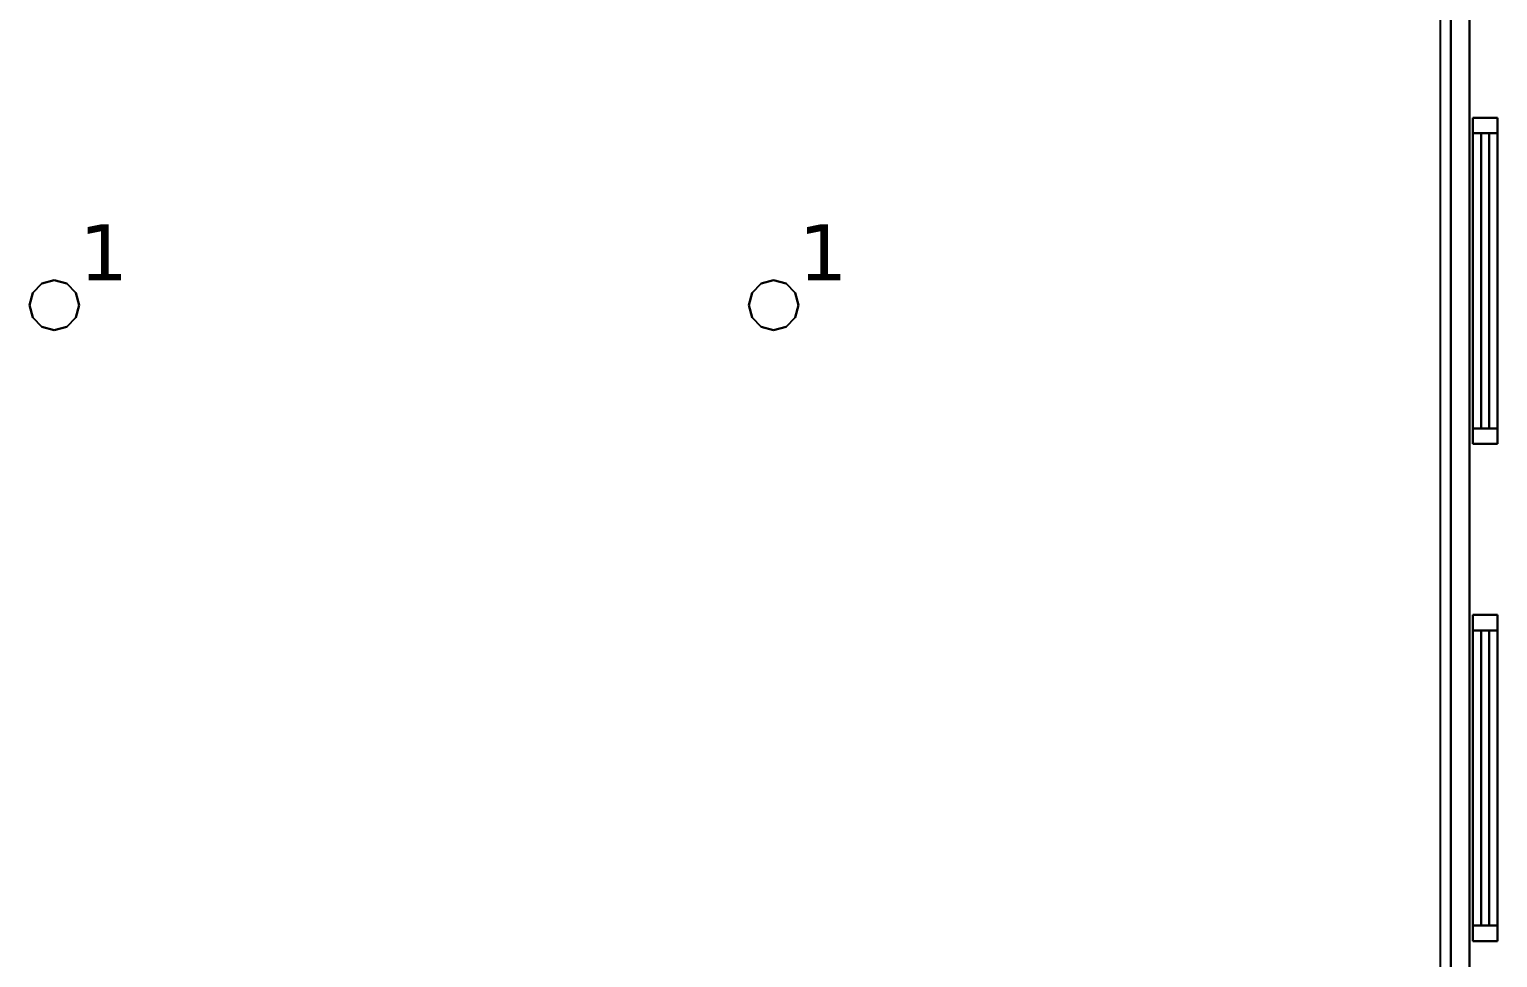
# Model space of a CAD drawing. Header units: inches. Extents: x -0.1 to 35.4, y -0.1 to 18.
# Drawn here: x 4.242 to 8.963, y 2.169 to 5.156 of the extents above; entities that cross this region are included whole.
import ezdxf

# ---------------------------------------------------------------- set-up
doc = ezdxf.new("R2010")
doc.units = ezdxf.units.IN
doc.header["$MEASUREMENT"] = 0
for name, color, linetype, true_color in [('DLX_APERT', 252, 'Continuous', 0x969696), ('DLX_CALC', 3, 'Continuous', 0x00ff00), ('DLX_CONT', 252, 'Continuous', 0x969696), ('DLX_GIRD', 252, 'Continuous', 0x969696), ('DLX_LUM', 40, 'Continuous', 0xffd400), ('DLX_LUMKEY_IDX', 252, 'Continuous', 0x969696)]:
    doc.layers.add(name, color=color, linetype=linetype, true_color=true_color)
doc.styles.add('TableTextStyle', font='')
doc.styles.get('TableTextStyle').set_extended_font_data('VERDANA.TTF')

msp = doc.modelspace()

# ---------------------------------------------------------------- linework, layer by layer
at = {"layer": 'DLX_APERT'}
for points in [[(8.963, 4.8718, 0), (8.883, 4.8718, 0)], [(8.883, 4.8718, 0), (8.883, 3.8222, 0)], [(8.963, 4.8718, 0), (8.883, 4.8718, 0)], [(8.883, 4.8718, 0), (8.883, 4.8718, 0)], [(8.883, 4.8718, 0), (8.963, 4.8718, 0)], [(8.883, 3.8222, 0), (8.883, 4.8718, 0)], [(8.883, 4.8718, 0), (8.963, 4.8718, 0)], [(8.883, 3.8222, 0), (8.883, 4.8718, 0)], [(8.883, 4.8718, 0), (8.883, 4.8718, 0)], [(8.883, 4.8718, 0), (8.883, 3.8222, 0)], [(8.963, 3.8222, 0), (8.963, 4.8718, 0)], [(8.963, 4.8718, 0), (8.963, 4.8718, 0)], [(8.963, 4.8718, 0), (8.963, 3.8222, 0)], [(8.963, 3.8222, 0), (8.963, 4.8718, 0)], [(8.963, 4.8718, 0), (8.963, 4.8718, 0)], [(8.963, 4.8718, 0), (8.963, 3.8222, 0)], [(8.883, 3.8722, 0), (8.883, 4.8218, 0)], [(8.883, 4.8218, 0), (8.883, 4.8218, 0)], [(8.883, 4.8218, 0), (8.883, 3.8722, 0)], [(8.883, 3.8722, 0), (8.883, 4.8218, 0)], [(8.883, 4.8218, 0), (8.9105, 4.8218, 0)], [(8.9105, 4.8218, 0), (8.883, 4.8218, 0)], [(8.883, 4.8218, 0), (8.883, 4.8218, 0)], [(8.883, 4.8218, 0), (8.9105, 4.8218, 0)], [(8.9105, 4.8218, 0), (8.883, 4.8218, 0)], [(8.883, 4.8218, 0), (8.883, 3.8722, 0)], [(8.9105, 4.8218, 0), (8.9105, 3.8722, 0)], [(8.9105, 3.8722, 0), (8.9105, 4.8218, 0)], [(8.9105, 4.8218, 0), (8.9355, 4.8218, 0)], [(8.9105, 4.8218, 0), (8.9105, 4.8218, 0)], [(8.9105, 4.8218, 0), (8.9105, 4.8218, 0)], [(8.9105, 4.8218, 0), (8.9355, 4.8218, 0)], [(8.9355, 4.8218, 0), (8.9105, 4.8218, 0)], [(8.9105, 3.8722, 0), (8.9105, 4.8218, 0)], [(8.9105, 4.8218, 0), (8.9105, 3.8722, 0)], [(8.9355, 4.8218, 0), (8.9105, 4.8218, 0)], [(8.9355, 4.8218, 0), (8.9105, 4.8218, 0)], [(8.9105, 4.8218, 0), (8.9105, 3.8722, 0)], [(8.9105, 3.8722, 0), (8.9105, 4.8218, 0)], [(8.9105, 4.8218, 0), (8.9105, 4.8218, 0)], [(8.9105, 4.8218, 0), (8.9105, 3.8722, 0)], [(8.9355, 4.8218, 0), (8.9105, 4.8218, 0)], [(8.9105, 4.8218, 0), (8.9105, 4.8218, 0)], [(8.9105, 4.8218, 0), (8.9355, 4.8218, 0)], [(8.9105, 3.8722, 0), (8.9105, 4.8218, 0)], [(8.9105, 4.8218, 0), (8.9355, 4.8218, 0)], [(8.9355, 3.8722, 0), (8.9355, 4.8218, 0)], [(8.9355, 4.8218, 0), (8.963, 4.8218, 0)], [(8.9355, 4.8218, 0), (8.9355, 4.8218, 0)], [(8.9355, 4.8218, 0), (8.963, 4.8218, 0)], [(8.963, 4.8218, 0), (8.9355, 4.8218, 0)], [(8.9355, 4.8218, 0), (8.9355, 3.8722, 0)], [(8.963, 4.8218, 0), (8.9355, 4.8218, 0)], [(8.9355, 4.8218, 0), (8.9355, 3.8722, 0)], [(8.9355, 4.8218, 0), (8.9355, 4.8218, 0)], [(8.9355, 3.8722, 0), (8.9355, 4.8218, 0)], [(8.9355, 3.8722, 0), (8.9355, 4.8218, 0)], [(8.9355, 4.8218, 0), (8.9355, 4.8218, 0)], [(8.9355, 4.8218, 0), (8.9355, 3.8722, 0)], [(8.9355, 3.8722, 0), (8.9355, 4.8218, 0)], [(8.9355, 4.8218, 0), (8.9355, 4.8218, 0)], [(8.9355, 4.8218, 0), (8.9355, 3.8722, 0)], [(8.963, 3.8722, 0), (8.963, 4.8218, 0)], [(8.963, 4.8218, 0), (8.963, 4.8218, 0)], [(8.963, 4.8218, 0), (8.963, 3.8722, 0)], [(8.963, 4.8218, 0), (8.963, 3.8722, 0)], [(8.963, 4.8218, 0), (8.963, 4.8218, 0)], [(8.963, 3.8722, 0), (8.963, 4.8218, 0)], [(8.883, 3.8722, 0), (8.883, 3.8722, 0)], [(8.9105, 3.8722, 0), (8.883, 3.8722, 0)], [(8.883, 3.8722, 0), (8.9105, 3.8722, 0)], [(8.9105, 3.8722, 0), (8.883, 3.8722, 0)], [(8.883, 3.8722, 0), (8.883, 3.8722, 0)], [(8.883, 3.8722, 0), (8.9105, 3.8722, 0)], [(8.9355, 3.8722, 0), (8.9105, 3.8722, 0)], [(8.9105, 3.8722, 0), (8.9355, 3.8722, 0)], [(8.9105, 3.8722, 0), (8.9105, 3.8722, 0)], [(8.9105, 3.8722, 0), (8.9105, 3.8722, 0)], [(8.9105, 3.8722, 0), (8.9355, 3.8722, 0)], [(8.9355, 3.8722, 0), (8.9105, 3.8722, 0)], [(8.9105, 3.8722, 0), (8.9355, 3.8722, 0)], [(8.9105, 3.8722, 0), (8.9105, 3.8722, 0)], [(8.9355, 3.8722, 0), (8.9105, 3.8722, 0)], [(8.9355, 3.8722, 0), (8.9105, 3.8722, 0)], [(8.9105, 3.8722, 0), (8.9105, 3.8722, 0)], [(8.9105, 3.8722, 0), (8.9355, 3.8722, 0)], [(8.963, 3.8722, 0), (8.9355, 3.8722, 0)], [(8.9355, 3.8722, 0), (8.9355, 3.8722, 0)], [(8.9355, 3.8722, 0), (8.963, 3.8722, 0)], [(8.963, 3.8722, 0), (8.9355, 3.8722, 0)], [(8.9355, 3.8722, 0), (8.963, 3.8722, 0)], [(8.9355, 3.8722, 0), (8.9355, 3.8722, 0)], [(8.9355, 3.8722, 0), (8.9355, 3.8722, 0)], [(8.9355, 3.8722, 0), (8.9355, 3.8722, 0)], [(8.963, 3.8722, 0), (8.963, 3.8722, 0)], [(8.963, 3.8722, 0), (8.963, 3.8722, 0)], [(8.883, 3.8222, 0), (8.963, 3.8222, 0)], [(8.963, 3.8222, 0), (8.883, 3.8222, 0)], [(8.963, 3.8222, 0), (8.883, 3.8222, 0)], [(8.883, 3.8222, 0), (8.883, 3.8222, 0)], [(8.883, 3.8222, 0), (8.963, 3.8222, 0)], [(8.883, 3.8222, 0), (8.883, 3.8222, 0)], [(8.963, 3.8222, 0), (8.963, 3.8222, 0)], [(8.963, 3.8222, 0), (8.963, 3.8222, 0)], [(8.963, 3.2718, 0), (8.883, 3.2718, 0)], [(8.883, 3.2718, 0), (8.883, 2.2222, 0)], [(8.963, 3.2718, 0), (8.883, 3.2718, 0)], [(8.883, 3.2718, 0), (8.883, 3.2718, 0)], [(8.883, 3.2718, 0), (8.963, 3.2718, 0)], [(8.883, 2.2222, 0), (8.883, 3.2718, 0)], [(8.883, 3.2718, 0), (8.963, 3.2718, 0)], [(8.883, 2.2222, 0), (8.883, 3.2718, 0)], [(8.883, 3.2718, 0), (8.883, 3.2718, 0)], [(8.883, 3.2718, 0), (8.883, 2.2222, 0)], [(8.963, 2.2222, 0), (8.963, 3.2718, 0)], [(8.963, 3.2718, 0), (8.963, 3.2718, 0)], [(8.963, 3.2718, 0), (8.963, 2.2222, 0)], [(8.963, 2.2222, 0), (8.963, 3.2718, 0)], [(8.963, 3.2718, 0), (8.963, 3.2718, 0)], [(8.963, 3.2718, 0), (8.963, 2.2222, 0)], [(8.883, 2.2722, 0), (8.883, 3.2218, 0)], [(8.883, 3.2218, 0), (8.883, 3.2218, 0)], [(8.883, 3.2218, 0), (8.883, 2.2722, 0)], [(8.883, 2.2722, 0), (8.883, 3.2218, 0)], [(8.883, 3.2218, 0), (8.9105, 3.2218, 0)], [(8.9105, 3.2218, 0), (8.883, 3.2218, 0)], [(8.883, 3.2218, 0), (8.883, 3.2218, 0)], [(8.883, 3.2218, 0), (8.9105, 3.2218, 0)], [(8.9105, 3.2218, 0), (8.883, 3.2218, 0)], [(8.883, 3.2218, 0), (8.883, 2.2722, 0)], [(8.9105, 3.2218, 0), (8.9105, 2.2722, 0)], [(8.9105, 2.2722, 0), (8.9105, 3.2218, 0)], [(8.9105, 3.2218, 0), (8.9355, 3.2218, 0)], [(8.9105, 3.2218, 0), (8.9105, 3.2218, 0)], [(8.9105, 3.2218, 0), (8.9105, 3.2218, 0)], [(8.9105, 3.2218, 0), (8.9355, 3.2218, 0)], [(8.9355, 3.2218, 0), (8.9105, 3.2218, 0)], [(8.9105, 2.2722, 0), (8.9105, 3.2218, 0)], [(8.9105, 3.2218, 0), (8.9105, 2.2722, 0)], [(8.9355, 3.2218, 0), (8.9105, 3.2218, 0)], [(8.9355, 3.2218, 0), (8.9105, 3.2218, 0)], [(8.9105, 3.2218, 0), (8.9105, 2.2722, 0)], [(8.9105, 2.2722, 0), (8.9105, 3.2218, 0)], [(8.9105, 3.2218, 0), (8.9105, 3.2218, 0)], [(8.9105, 3.2218, 0), (8.9105, 2.2722, 0)], [(8.9355, 3.2218, 0), (8.9105, 3.2218, 0)], [(8.9105, 3.2218, 0), (8.9105, 3.2218, 0)], [(8.9105, 3.2218, 0), (8.9355, 3.2218, 0)], [(8.9105, 2.2722, 0), (8.9105, 3.2218, 0)], [(8.9105, 3.2218, 0), (8.9355, 3.2218, 0)], [(8.9355, 2.2722, 0), (8.9355, 3.2218, 0)], [(8.9355, 3.2218, 0), (8.963, 3.2218, 0)], [(8.9355, 3.2218, 0), (8.9355, 3.2218, 0)], [(8.9355, 3.2218, 0), (8.963, 3.2218, 0)], [(8.963, 3.2218, 0), (8.9355, 3.2218, 0)], [(8.9355, 3.2218, 0), (8.9355, 2.2722, 0)], [(8.963, 3.2218, 0), (8.9355, 3.2218, 0)], [(8.9355, 3.2218, 0), (8.9355, 2.2722, 0)], [(8.9355, 3.2218, 0), (8.9355, 3.2218, 0)], [(8.9355, 2.2722, 0), (8.9355, 3.2218, 0)], [(8.9355, 2.2722, 0), (8.9355, 3.2218, 0)], [(8.9355, 3.2218, 0), (8.9355, 3.2218, 0)], [(8.9355, 3.2218, 0), (8.9355, 2.2722, 0)], [(8.9355, 2.2722, 0), (8.9355, 3.2218, 0)], [(8.9355, 3.2218, 0), (8.9355, 3.2218, 0)], [(8.9355, 3.2218, 0), (8.9355, 2.2722, 0)], [(8.963, 2.2722, 0), (8.963, 3.2218, 0)], [(8.963, 3.2218, 0), (8.963, 3.2218, 0)], [(8.963, 3.2218, 0), (8.963, 2.2722, 0)], [(8.963, 3.2218, 0), (8.963, 2.2722, 0)], [(8.963, 3.2218, 0), (8.963, 3.2218, 0)], [(8.963, 2.2722, 0), (8.963, 3.2218, 0)], [(8.883, 2.2722, 0), (8.883, 2.2722, 0)], [(8.9105, 2.2722, 0), (8.883, 2.2722, 0)], [(8.883, 2.2722, 0), (8.9105, 2.2722, 0)], [(8.9105, 2.2722, 0), (8.883, 2.2722, 0)], [(8.883, 2.2722, 0), (8.883, 2.2722, 0)], [(8.883, 2.2722, 0), (8.9105, 2.2722, 0)], [(8.9355, 2.2722, 0), (8.9105, 2.2722, 0)], [(8.9105, 2.2722, 0), (8.9355, 2.2722, 0)], [(8.9105, 2.2722, 0), (8.9105, 2.2722, 0)], [(8.9105, 2.2722, 0), (8.9105, 2.2722, 0)], [(8.9105, 2.2722, 0), (8.9355, 2.2722, 0)], [(8.9355, 2.2722, 0), (8.9105, 2.2722, 0)], [(8.9105, 2.2722, 0), (8.9355, 2.2722, 0)], [(8.9105, 2.2722, 0), (8.9105, 2.2722, 0)], [(8.9355, 2.2722, 0), (8.9105, 2.2722, 0)], [(8.9355, 2.2722, 0), (8.9105, 2.2722, 0)], [(8.9105, 2.2722, 0), (8.9105, 2.2722, 0)], [(8.9105, 2.2722, 0), (8.9355, 2.2722, 0)], [(8.963, 2.2722, 0), (8.9355, 2.2722, 0)], [(8.9355, 2.2722, 0), (8.9355, 2.2722, 0)], [(8.9355, 2.2722, 0), (8.963, 2.2722, 0)], [(8.963, 2.2722, 0), (8.9355, 2.2722, 0)], [(8.9355, 2.2722, 0), (8.963, 2.2722, 0)], [(8.9355, 2.2722, 0), (8.9355, 2.2722, 0)], [(8.9355, 2.2722, 0), (8.9355, 2.2722, 0)], [(8.9355, 2.2722, 0), (8.9355, 2.2722, 0)], [(8.963, 2.2722, 0), (8.963, 2.2722, 0)], [(8.963, 2.2722, 0), (8.963, 2.2722, 0)], [(8.883, 2.2222, 0), (8.963, 2.2222, 0)], [(8.963, 2.2222, 0), (8.883, 2.2222, 0)], [(8.963, 2.2222, 0), (8.883, 2.2222, 0)], [(8.883, 2.2222, 0), (8.883, 2.2222, 0)], [(8.883, 2.2222, 0), (8.963, 2.2222, 0)], [(8.883, 2.2222, 0), (8.883, 2.2222, 0)], [(8.963, 2.2222, 0), (8.963, 2.2222, 0)], [(8.963, 2.2222, 0), (8.963, 2.2222, 0)]]:
    msp.add_polyline3d(points, dxfattribs=at)
at = {"layer": 'DLX_CALC'}
msp.add_polyline3d([(8.7797, 0.7153, 0), (8.7797, 8.1727, 0)], dxfattribs=at)
at = {"layer": 'DLX_CONT'}
for points in [[(8.873, 0.622, 0), (8.873, 8.266, 0)], [(8.873, 8.266, 0), (8.873, 0.622, 0)], [(8.873, 8.266, 0), (8.873, 0.622, 0)], [(8.873, 0.622, 0), (8.873, 8.266, 0)], [(8.7797, 0.7153, 0), (8.7797, 8.1727, 0)]]:
    msp.add_polyline3d(points, dxfattribs=at)
at = {"layer": 'DLX_GIRD'}
for points in [[(8.873, 8.266, 0), (8.873, 1.3604, 0)], [(8.873, 1.3604, 0), (8.873, 8.266, 0)], [(8.873, 8.266, 0), (8.873, 1.3604, 0)], [(8.873, 1.3604, 0), (8.873, 8.266, 0)], [(8.813, 8.206, 0), (8.813, 1.4204, 0)], [(8.813, 1.4204, 0), (8.813, 8.206, 0)], [(8.813, 8.206, 0), (8.813, 1.4204, 0)], [(8.813, 1.4204, 0), (8.813, 8.206, 0)]]:
    msp.add_polyline3d(points, dxfattribs=at)
at = {"layer": 'DLX_LUM'}
for points in [[(4.3223, 4.3486, 0), (4.2823, 4.3379, 0)], [(4.2823, 4.3379, 0), (4.3223, 4.3486, 0)], [(4.2823, 4.3379, 0), (4.3223, 4.3486, 0)], [(4.3223, 4.3486, 0), (4.2823, 4.3379, 0)], [(4.3623, 4.3379, 0), (4.3223, 4.3486, 0)], [(4.3223, 4.3486, 0), (4.3223, 4.3486, 0)], [(4.3223, 4.3486, 0), (4.3623, 4.3379, 0)], [(4.3223, 4.3486, 0), (4.3223, 4.3486, 0)], [(4.3223, 4.3486, 0), (4.3623, 4.3379, 0)], [(4.3623, 4.3379, 0), (4.3223, 4.3486, 0)], [(6.6353, 4.3486, 0), (6.5953, 4.3379, 0)], [(6.5953, 4.3379, 0), (6.6353, 4.3486, 0)], [(6.5953, 4.3379, 0), (6.6353, 4.3486, 0)], [(6.6353, 4.3486, 0), (6.5953, 4.3379, 0)], [(6.6753, 4.3379, 0), (6.6353, 4.3486, 0)], [(6.6353, 4.3486, 0), (6.6353, 4.3486, 0)], [(6.6353, 4.3486, 0), (6.6753, 4.3379, 0)], [(6.6353, 4.3486, 0), (6.6353, 4.3486, 0)], [(6.6353, 4.3486, 0), (6.6753, 4.3379, 0)], [(6.6753, 4.3379, 0), (6.6353, 4.3486, 0)], [(4.253, 4.3086, 0), (4.2423, 4.2686, 0)], [(4.2423, 4.2686, 0), (4.253, 4.3086, 0)], [(4.2423, 4.2686, 0), (4.253, 4.3086, 0)], [(4.253, 4.3086, 0), (4.2423, 4.2686, 0)], [(4.2823, 4.3379, 0), (4.253, 4.3086, 0)], [(4.253, 4.3086, 0), (4.2823, 4.3379, 0)], [(4.253, 4.3086, 0), (4.2823, 4.3379, 0)], [(4.2823, 4.3379, 0), (4.253, 4.3086, 0)], [(4.253, 4.3086, 0), (4.253, 4.3086, 0)], [(4.253, 4.3086, 0), (4.253, 4.3086, 0)], [(4.2823, 4.3379, 0), (4.2823, 4.3379, 0)], [(4.2823, 4.3379, 0), (4.2823, 4.3379, 0)], [(4.3916, 4.3086, 0), (4.3623, 4.3379, 0)], [(4.3623, 4.3379, 0), (4.3623, 4.3379, 0)], [(4.3623, 4.3379, 0), (4.3916, 4.3086, 0)], [(4.3623, 4.3379, 0), (4.3623, 4.3379, 0)], [(4.3623, 4.3379, 0), (4.3916, 4.3086, 0)], [(4.3916, 4.3086, 0), (4.3623, 4.3379, 0)], [(4.4023, 4.2686, 0), (4.3916, 4.3086, 0)], [(4.3916, 4.3086, 0), (4.3916, 4.3086, 0)], [(4.3916, 4.3086, 0), (4.4023, 4.2686, 0)], [(4.3916, 4.3086, 0), (4.3916, 4.3086, 0)], [(4.3916, 4.3086, 0), (4.4023, 4.2686, 0)], [(4.4023, 4.2686, 0), (4.3916, 4.3086, 0)], [(6.566, 4.3086, 0), (6.5553, 4.2686, 0)], [(6.5553, 4.2686, 0), (6.566, 4.3086, 0)], [(6.5553, 4.2686, 0), (6.566, 4.3086, 0)], [(6.566, 4.3086, 0), (6.5553, 4.2686, 0)], [(6.5953, 4.3379, 0), (6.566, 4.3086, 0)], [(6.566, 4.3086, 0), (6.5953, 4.3379, 0)], [(6.566, 4.3086, 0), (6.5953, 4.3379, 0)], [(6.5953, 4.3379, 0), (6.566, 4.3086, 0)], [(6.566, 4.3086, 0), (6.566, 4.3086, 0)], [(6.566, 4.3086, 0), (6.566, 4.3086, 0)], [(6.5953, 4.3379, 0), (6.5953, 4.3379, 0)], [(6.5953, 4.3379, 0), (6.5953, 4.3379, 0)], [(6.7046, 4.3086, 0), (6.6753, 4.3379, 0)], [(6.6753, 4.3379, 0), (6.6753, 4.3379, 0)], [(6.6753, 4.3379, 0), (6.7046, 4.3086, 0)], [(6.6753, 4.3379, 0), (6.6753, 4.3379, 0)], [(6.6753, 4.3379, 0), (6.7046, 4.3086, 0)], [(6.7046, 4.3086, 0), (6.6753, 4.3379, 0)], [(6.7153, 4.2686, 0), (6.7046, 4.3086, 0)], [(6.7046, 4.3086, 0), (6.7046, 4.3086, 0)], [(6.7046, 4.3086, 0), (6.7153, 4.2686, 0)], [(6.7046, 4.3086, 0), (6.7046, 4.3086, 0)], [(6.7046, 4.3086, 0), (6.7153, 4.2686, 0)], [(6.7153, 4.2686, 0), (6.7046, 4.3086, 0)], [(4.2423, 4.2686, 0), (4.2423, 4.2686, 0)], [(4.2423, 4.2686, 0), (4.253, 4.2286, 0)], [(4.253, 4.2286, 0), (4.2423, 4.2686, 0)], [(4.2423, 4.2686, 0), (4.2423, 4.2686, 0)], [(4.253, 4.2286, 0), (4.2423, 4.2686, 0)], [(4.2423, 4.2686, 0), (4.253, 4.2286, 0)], [(4.3916, 4.2286, 0), (4.4023, 4.2686, 0)], [(4.4023, 4.2686, 0), (4.3916, 4.2286, 0)], [(4.4023, 4.2686, 0), (4.3916, 4.2286, 0)], [(4.3916, 4.2286, 0), (4.4023, 4.2686, 0)], [(4.4023, 4.2686, 0), (4.4023, 4.2686, 0)], [(4.4023, 4.2686, 0), (4.4023, 4.2686, 0)], [(6.5553, 4.2686, 0), (6.5553, 4.2686, 0)], [(6.5553, 4.2686, 0), (6.566, 4.2286, 0)], [(6.566, 4.2286, 0), (6.5553, 4.2686, 0)], [(6.5553, 4.2686, 0), (6.5553, 4.2686, 0)], [(6.566, 4.2286, 0), (6.5553, 4.2686, 0)], [(6.5553, 4.2686, 0), (6.566, 4.2286, 0)], [(6.7046, 4.2286, 0), (6.7153, 4.2686, 0)], [(6.7153, 4.2686, 0), (6.7046, 4.2286, 0)], [(6.7153, 4.2686, 0), (6.7046, 4.2286, 0)], [(6.7046, 4.2286, 0), (6.7153, 4.2686, 0)], [(6.7153, 4.2686, 0), (6.7153, 4.2686, 0)], [(6.7153, 4.2686, 0), (6.7153, 4.2686, 0)], [(4.253, 4.2286, 0), (4.253, 4.2286, 0)], [(4.253, 4.2286, 0), (4.2823, 4.1993, 0)], [(4.2823, 4.1993, 0), (4.253, 4.2286, 0)], [(4.253, 4.2286, 0), (4.253, 4.2286, 0)], [(4.2823, 4.1993, 0), (4.253, 4.2286, 0)], [(4.253, 4.2286, 0), (4.2823, 4.1993, 0)], [(4.3623, 4.1993, 0), (4.3916, 4.2286, 0)], [(4.3916, 4.2286, 0), (4.3623, 4.1993, 0)], [(4.3916, 4.2286, 0), (4.3623, 4.1993, 0)], [(4.3623, 4.1993, 0), (4.3916, 4.2286, 0)], [(4.3916, 4.2286, 0), (4.3916, 4.2286, 0)], [(4.3916, 4.2286, 0), (4.3916, 4.2286, 0)], [(6.566, 4.2286, 0), (6.566, 4.2286, 0)], [(6.566, 4.2286, 0), (6.5953, 4.1993, 0)], [(6.5953, 4.1993, 0), (6.566, 4.2286, 0)], [(6.566, 4.2286, 0), (6.566, 4.2286, 0)], [(6.5953, 4.1993, 0), (6.566, 4.2286, 0)], [(6.566, 4.2286, 0), (6.5953, 4.1993, 0)], [(6.6753, 4.1993, 0), (6.7046, 4.2286, 0)], [(6.7046, 4.2286, 0), (6.6753, 4.1993, 0)], [(6.7046, 4.2286, 0), (6.6753, 4.1993, 0)], [(6.6753, 4.1993, 0), (6.7046, 4.2286, 0)], [(6.7046, 4.2286, 0), (6.7046, 4.2286, 0)], [(6.7046, 4.2286, 0), (6.7046, 4.2286, 0)], [(4.2823, 4.1993, 0), (4.2823, 4.1993, 0)], [(4.2823, 4.1993, 0), (4.3223, 4.1886, 0)], [(4.3223, 4.1886, 0), (4.2823, 4.1993, 0)], [(4.2823, 4.1993, 0), (4.2823, 4.1993, 0)], [(4.3223, 4.1886, 0), (4.2823, 4.1993, 0)], [(4.2823, 4.1993, 0), (4.3223, 4.1886, 0)], [(4.3223, 4.1886, 0), (4.3623, 4.1993, 0)], [(4.3623, 4.1993, 0), (4.3223, 4.1886, 0)], [(4.3623, 4.1993, 0), (4.3223, 4.1886, 0)], [(4.3223, 4.1886, 0), (4.3623, 4.1993, 0)], [(4.3223, 4.1886, 0), (4.3223, 4.1886, 0)], [(4.3223, 4.1886, 0), (4.3223, 4.1886, 0)], [(4.3623, 4.1993, 0), (4.3623, 4.1993, 0)], [(4.3623, 4.1993, 0), (4.3623, 4.1993, 0)], [(6.5953, 4.1993, 0), (6.5953, 4.1993, 0)], [(6.5953, 4.1993, 0), (6.6353, 4.1886, 0)], [(6.6353, 4.1886, 0), (6.5953, 4.1993, 0)], [(6.5953, 4.1993, 0), (6.5953, 4.1993, 0)], [(6.6353, 4.1886, 0), (6.5953, 4.1993, 0)], [(6.5953, 4.1993, 0), (6.6353, 4.1886, 0)], [(6.6353, 4.1886, 0), (6.6753, 4.1993, 0)], [(6.6753, 4.1993, 0), (6.6353, 4.1886, 0)], [(6.6753, 4.1993, 0), (6.6353, 4.1886, 0)], [(6.6353, 4.1886, 0), (6.6753, 4.1993, 0)], [(6.6353, 4.1886, 0), (6.6353, 4.1886, 0)], [(6.6353, 4.1886, 0), (6.6353, 4.1886, 0)], [(6.6753, 4.1993, 0), (6.6753, 4.1993, 0)], [(6.6753, 4.1993, 0), (6.6753, 4.1993, 0)]]:
    msp.add_polyline3d(points, dxfattribs=at)

# ---------------------------------------------------------------- texts
at = {"layer": 'DLX_LUMKEY_IDX', "style": 'TableTextStyle'}
for p in [(4.4023, 4.3486), (6.7153, 4.3486)]:
    msp.add_text('1', height=0.18, dxfattribs=at).set_placement(p)

doc.saveas('drawing.dxf')
